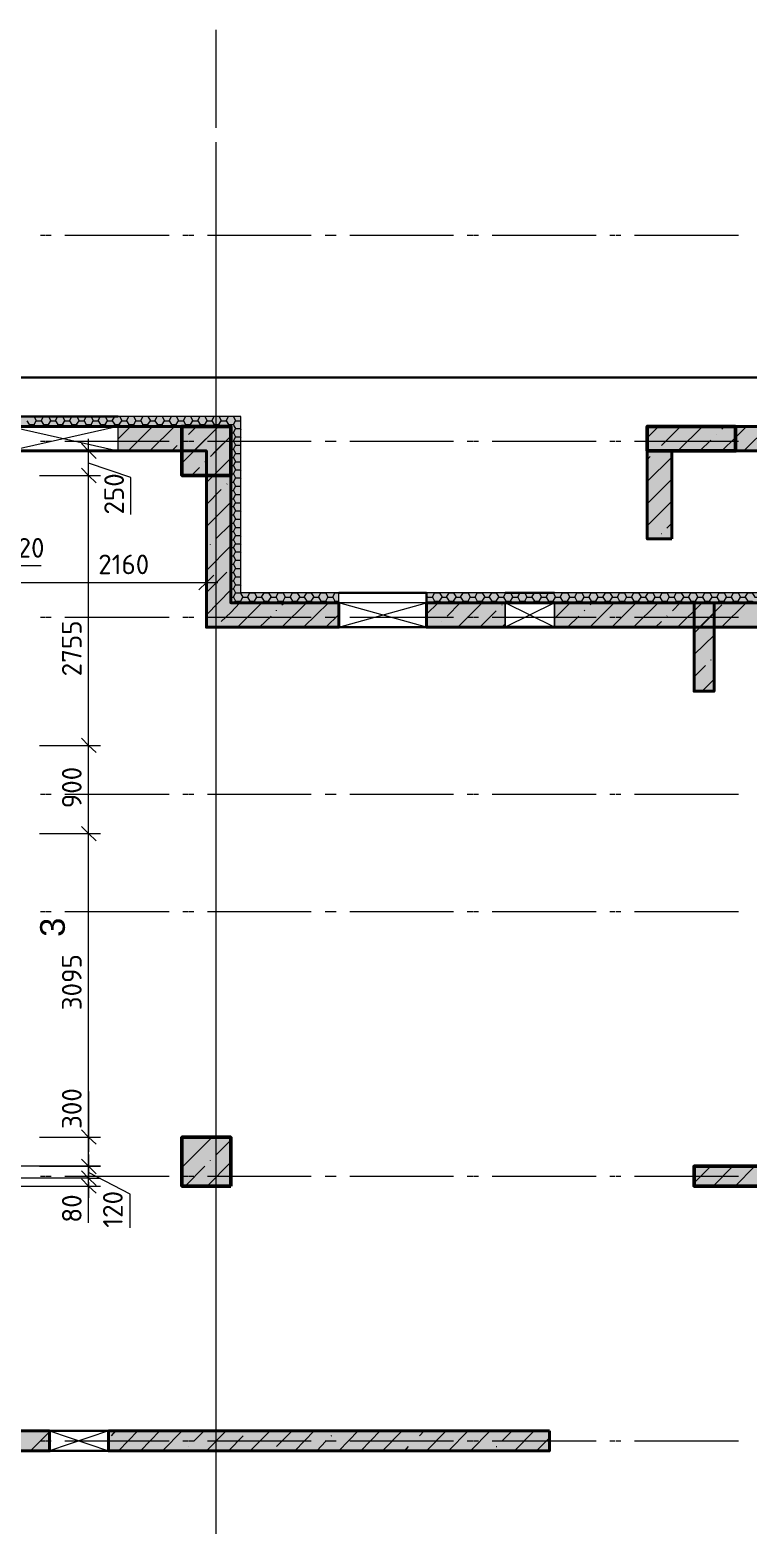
# Model space of a CAD drawing. Header units: millimetres. Extents: x -84737 to 172119, y -43083 to 59399.
# Drawn here: x -69011 to -61683, y 43621 to 58875 of the extents above; entities that cross this region are included whole.
import ezdxf

# ---------------------------------------------------------------- set-up
doc = ezdxf.new("R2010")
doc.units = ezdxf.units.MM
doc.layers.add('PDF _Геометрия', color=7, linetype='Continuous')
doc.layers.add('PDF _Текст', color=7, linetype='Continuous')
doc.layers.add('PDF _Сплошная заливка', color=7, linetype='Continuous', true_color=0xffffff)
doc.styles.add('PDF GOSTCommon', font='arial.ttf')
doc.styles.add('PDF ISOCPEUR', font='isocpeur.ttf')

msp = doc.modelspace()

# ---------------------------------------------------------------- hatches: boundary and pattern name
at = {"layer": 'PDF _Сплошная заливка', "transparency": 33554559}
h = msp.add_hatch(color=256, dxfattribs=at)
h.paths.add_polyline_path([(-69212, 54579), (-69212, 54829), (-76861, 54829), (-76861, 54579)])
h.paths.add_polyline_path([(-68112, 54829), (-68112, 54579), (-66961, 54579), (-66961, 54829)])
h = msp.add_hatch(color=256, dxfattribs=at)
h.paths.add_polyline_path([(-60260, 54579), (-60260, 54829), (-61810, 54829), (-61810, 54579)])
h.paths.add_polyline_path([(-59761, 54829), (-59761, 54579), (-58610, 54579), (-58610, 54829)])
h = msp.add_hatch(color=256, dxfattribs=at)
h.paths.add_polyline_path([(-65860, 53030), (-65860, 53131), (-66859, 53131), (-66859, 53030)])
h.paths.add_polyline_path([(-64963, 53131), (-64963, 53030), (-53162, 53030), (-53162, 53131)])
h = msp.add_hatch(color=256, dxfattribs=at)
h.paths.add_polyline_path([(-65860, 52780), (-65860, 53030), (-66961, 53030), (-66961, 52780)])
h.paths.add_polyline_path([(-59761, 53030), (-59761, 52780), (-53162, 52780), (-53162, 53030)])
h.paths.add_polyline_path([(-60260, 52780), (-60260, 53030), (-63659, 53030), (-63659, 52780)])
h.paths.add_polyline_path([(-64163, 52780), (-64163, 53030), (-64963, 53030), (-64963, 52780)])
h = msp.add_hatch(color=256, dxfattribs=at)
h.paths.add_polyline_path([(-68810, 44378), (-68810, 44581), (-71109, 44581), (-71109, 44378)])
h.paths.add_polyline_path([(-68209, 44581), (-68209, 44378), (-63710, 44378), (-63710, 44581)])

# ---------------------------------------------------------------- linework, layer by layer
at = {"layer": 'PDF _Геометрия', "lineweight": 9}
for points in [[(-67109, 57876), (-67109, 58875)], [(-67109, 57046), (-67109, 57728)], [(-67109, 57622), (-67109, 57673)], [(-67109, 56420), (-67109, 57423)], [(-68903, 56780), (-68853, 56780)], [(-68844, 56780), (-68793, 56780)], [(-68654, 56780), (-67651, 56780)], [(-68590, 56780), (-67591, 56780)], [(-67452, 56780), (-67401, 56780)], [(-67392, 56780), (-67337, 56780)], [(-67198, 56780), (-66199, 56780)], [(-67138, 56780), (-66140, 56780)], [(-67109, 56792), (-67109, 56847)], [(-66000, 56780), (-65945, 56780)], [(-65941, 56780), (-65886, 56780)], [(-65746, 56780), (-64747, 56780)], [(-65687, 56780), (-64688, 56780)], [(-64548, 56780), (-64493, 56780)], [(-64485, 56780), (-64434, 56780)], [(-64294, 56780), (-63295, 56780)], [(-64235, 56780), (-63232, 56780)], [(-63092, 56780), (-63041, 56780)], [(-63033, 56780), (-62982, 56780)], [(-62842, 56780), (-61839, 56780)], [(-62779, 56780), (-61780, 56780)], [(-67109, 55595), (-67109, 56594)], [(-67109, 56170), (-67109, 56221)], [(-67109, 54968), (-67109, 55967)], [(-67109, 55341), (-67109, 55396)], [(-67109, 54143), (-67109, 55142)], [(-68967, 54930), (-68946, 54888), (-68895, 54888), (-68874, 54930)], [(-68823, 54930), (-68798, 54888), (-68751, 54888), (-68730, 54930)], [(-68679, 54930), (-68654, 54888), (-68607, 54888), (-68582, 54930)], [(-68531, 54930), (-68510, 54888), (-68459, 54888), (-68438, 54930)], [(-68387, 54930), (-68366, 54888), (-68315, 54888), (-68294, 54930)], [(-68243, 54930), (-68218, 54888), (-68171, 54888), (-68146, 54930)], [(-68095, 54930), (-68074, 54888), (-68027, 54888), (-68002, 54930)], [(-67951, 54930), (-67930, 54888), (-67879, 54888), (-67858, 54930)], [(-67807, 54930), (-67782, 54888), (-67735, 54888), (-67714, 54930)], [(-67663, 54930), (-67638, 54888), (-67591, 54888), (-67566, 54930)], [(-67515, 54930), (-67494, 54888), (-67443, 54888), (-67422, 54930)], [(-67371, 54930), (-67350, 54888), (-67299, 54888), (-67278, 54930)], [(-67227, 54930), (-67202, 54888), (-67155, 54888), (-67130, 54930)], [(-67079, 54930), (-67058, 54888), (-67007, 54888), (-66986, 54930)], [(-66935, 54930), (-66914, 54888), (-66863, 54888), (-66859, 54884)], [(-69043, 54888), (-69018, 54850), (-68967, 54850), (-68958, 54829)], [(-68967, 54850), (-68946, 54888)], [(-68895, 54888), (-68874, 54850), (-68823, 54850), (-68814, 54829)], [(-68882, 54829), (-68874, 54850)], [(-68823, 54850), (-68798, 54888)], [(-68751, 54888), (-68726, 54850), (-68679, 54850), (-68666, 54829)], [(-68738, 54829), (-68726, 54850)], [(-68679, 54850), (-68654, 54888)], [(-68607, 54888), (-68582, 54850), (-68535, 54850), (-68522, 54829)], [(-68594, 54829), (-68582, 54850)], [(-68535, 54850), (-68510, 54888)], [(-68459, 54888), (-68438, 54850), (-68387, 54850), (-68379, 54829)], [(-68446, 54829), (-68438, 54850)], [(-68387, 54850), (-68366, 54888)], [(-68315, 54888), (-68290, 54850), (-68243, 54850), (-68230, 54829)], [(-68302, 54829), (-68290, 54850)], [(-68243, 54850), (-68218, 54888)], [(-68171, 54888), (-68146, 54850), (-68099, 54850), (-68086, 54829)], [(-68158, 54829), (-68146, 54850)], [(-68112, 54702), (-67985, 54829)], [(-68099, 54850), (-68074, 54888)], [(-68027, 54888), (-68002, 54850), (-67951, 54850), (-67943, 54829)], [(-68010, 54829), (-68002, 54850)], [(-68010, 54579), (-67761, 54829)], [(-67951, 54850), (-67930, 54888)], [(-67879, 54888), (-67858, 54850), (-67807, 54850), (-67799, 54829)], [(-67866, 54829), (-67858, 54850)], [(-67807, 54850), (-67782, 54888)], [(-67786, 54579), (-67536, 54829)], [(-67735, 54888), (-67710, 54850), (-67663, 54850), (-67651, 54829)], [(-67722, 54829), (-67710, 54850)], [(-67663, 54850), (-67638, 54888)], [(-67591, 54888), (-67566, 54850), (-67519, 54850), (-67507, 54829)], [(-67574, 54829), (-67566, 54850)], [(-67519, 54850), (-67494, 54888)], [(-67337, 54579), (-67088, 54829), (-67460, 54456)], [(-67443, 54888), (-67422, 54850), (-67371, 54850), (-67363, 54829)], [(-67430, 54829), (-67422, 54850)], [(-67371, 54850), (-67350, 54888)], [(-67299, 54888), (-67274, 54850), (-67227, 54850), (-67215, 54829)], [(-67287, 54829), (-67274, 54850)], [(-67227, 54850), (-67202, 54888)], [(-67155, 54888), (-67130, 54850), (-67083, 54850), (-67071, 54829)], [(-67143, 54829), (-67130, 54850)], [(-67109, 54714), (-67109, 54769)], [(-67083, 54850), (-67058, 54888)], [(-67007, 54888), (-66986, 54850), (-66935, 54850), (-66927, 54829), (-66914, 54807), (-66863, 54807), (-66859, 54799)], [(-66994, 54829), (-66986, 54850)], [(-66961, 54765), (-66935, 54765), (-66914, 54723), (-66863, 54723), (-66859, 54718)], [(-66935, 54850), (-66914, 54888)], [(-66935, 54765), (-66914, 54807)], [(-66863, 54888), (-66859, 54896)], [(-66863, 54807), (-66859, 54812)], [(-62711, 54714), (-62597, 54829)], [(-62567, 54634), (-62373, 54829)], [(-62398, 54579), (-62148, 54829)], [(-61949, 54579), (-61810, 54718), (-61700, 54829)], [(-61949, 54803), (-61924, 54829)], [(-61725, 54579), (-61475, 54829)], [(-68903, 54680), (-68853, 54680)], [(-68844, 54680), (-68793, 54680)], [(-68654, 54680), (-67651, 54680)], [(-68590, 54680), (-67591, 54680)], [(-68412, 47121), (-68412, 46960), (-68412, 47159), (-68412, 47578), (-68412, 50676), (-68412, 51574), (-68412, 54329), (-68412, 54702)], [(-67562, 54579), (-67507, 54634)], [(-67452, 54680), (-67401, 54680)], [(-67392, 54680), (-67337, 54680)], [(-67198, 54680), (-66199, 54680)], [(-67138, 54680), (-66140, 54680)], [(-66961, 54680), (-66935, 54680), (-66914, 54638), (-66863, 54638), (-66859, 54634)], [(-66935, 54680), (-66914, 54723)], [(-66935, 54596), (-66914, 54638)], [(-66863, 54723), (-66859, 54727)], [(-66863, 54638), (-66859, 54642)], [(-66000, 54680), (-65945, 54680)], [(-65941, 54680), (-65886, 54680)], [(-65746, 54680), (-64747, 54680)], [(-65687, 54680), (-64688, 54680)], [(-64548, 54680), (-64493, 54680)], [(-64485, 54680), (-64434, 54680)], [(-64294, 54680), (-63295, 54680)], [(-64235, 54680), (-63232, 54680)], [(-63092, 54680), (-63041, 54680)], [(-63033, 54680), (-62982, 54680)], [(-62842, 54680), (-61839, 54680)], [(-62779, 54680), (-61780, 54680)], [(-62174, 54579), (-62064, 54689)], [(-62004, 54748), (-62004, 54748)], [(-68912, 54579), (-68412, 54579), (-68290, 54579)], [(-67227, 54465), (-67223, 54469)], [(-67138, 54329), (-66961, 54507), (-67210, 54257)], [(-67109, 53516), (-67109, 54515)], [(-66961, 54596), (-66935, 54596), (-66914, 54553), (-66863, 54553), (-66859, 54549)], [(-66961, 54511), (-66935, 54511), (-66914, 54469), (-66863, 54469), (-66859, 54465)], [(-66935, 54511), (-66914, 54553)], [(-66935, 54431), (-66914, 54469)], [(-66863, 54553), (-66859, 54562)], [(-66863, 54469), (-66859, 54477)], [(-62711, 54490), (-62682, 54524)], [(-62711, 54266), (-62461, 54515)], [(-62622, 54579), (-62622, 54579)], [(-62622, 54579), (-62622, 54579)], [(-68912, 54329), (-68412, 54329), (-68290, 54329)], [(-67981, 53931), (-67981, 54308), (-68412, 54456)], [(-67363, 54329), (-67282, 54410)], [(-66961, 54431), (-66935, 54431), (-66914, 54388), (-66863, 54388), (-66859, 54380)], [(-66961, 54346), (-66935, 54346), (-66914, 54304), (-66863, 54304), (-66859, 54299)], [(-66935, 54346), (-66914, 54388)], [(-66863, 54388), (-66859, 54393)], [(-66863, 54304), (-66859, 54308)], [(-67210, 54033), (-67058, 54185)], [(-67003, 54240), (-66999, 54244)], [(-66961, 54261), (-66935, 54261), (-66914, 54219), (-66863, 54219), (-66859, 54215)], [(-66961, 54177), (-66935, 54177), (-66914, 54134), (-66863, 54134), (-66859, 54130)], [(-66935, 54261), (-66914, 54304)], [(-66935, 54177), (-66914, 54219)], [(-66863, 54219), (-66859, 54223)], [(-62711, 54041), (-62461, 54291)], [(-67210, 53808), (-66961, 54058)], [(-66961, 54092), (-66935, 54092), (-66914, 54050), (-66863, 54050), (-66859, 54046)], [(-66961, 54012), (-66935, 54012), (-66914, 53969), (-66863, 53969), (-66859, 53961)], [(-66935, 54092), (-66914, 54134)], [(-66935, 54012), (-66914, 54050)], [(-66863, 54134), (-66859, 54143)], [(-66863, 54050), (-66859, 54058)], [(-62711, 53817), (-62461, 54067)], [(-67109, 53889), (-67109, 53940)], [(-66961, 53927), (-66935, 53927), (-66914, 53885), (-66863, 53885), (-66859, 53880)], [(-66935, 53927), (-66914, 53969)], [(-66935, 53842), (-66914, 53885)], [(-66863, 53969), (-66859, 53974)], [(-66863, 53885), (-66859, 53889)], [(-69589, 53737), (-69589, 53237), (-69492, 53237), (-69369, 53237), (-67092, 53237)], [(-67210, 53737), (-67210, 53237), (-67210, 53119)], [(-67113, 53682), (-66961, 53834)], [(-66961, 53842), (-66935, 53842), (-66914, 53800), (-66863, 53800), (-66859, 53796)], [(-66961, 53758), (-66935, 53758), (-66914, 53715), (-66863, 53715), (-66859, 53711)], [(-66935, 53758), (-66914, 53800)], [(-66935, 53673), (-66914, 53715)], [(-66863, 53800), (-66859, 53804)], [(-66863, 53715), (-66859, 53724)], [(-62567, 53737), (-62563, 53737)], [(-62512, 53792), (-62461, 53842)], [(-67210, 53360), (-66961, 53610)], [(-67168, 53622), (-67168, 53626)], [(-67109, 52687), (-67109, 53690)], [(-66961, 53673), (-66935, 53673), (-66914, 53631), (-66863, 53631), (-66859, 53626)], [(-66961, 53593), (-66935, 53593), (-66914, 53550), (-66863, 53550), (-66859, 53542)], [(-66935, 53593), (-66914, 53631)], [(-66935, 53508), (-66914, 53550)], [(-66863, 53631), (-66859, 53639)], [(-66863, 53550), (-66859, 53555)], [(-62622, 53682), (-62622, 53682)], [(-68895, 53406), (-69238, 53406), (-69432, 53237)], [(-66961, 53508), (-66935, 53508), (-66914, 53466), (-66863, 53466), (-66859, 53461)], [(-66961, 53423), (-66935, 53423), (-66914, 53381), (-66863, 53381), (-66859, 53377)], [(-66935, 53423), (-66914, 53466)], [(-66863, 53466), (-66859, 53470)], [(-67210, 53136), (-67003, 53343)], [(-67109, 53262), (-67109, 53318)], [(-66961, 53339), (-66935, 53339), (-66914, 53296), (-66863, 53296), (-66859, 53292)], [(-66961, 53254), (-66935, 53254), (-66914, 53212), (-66863, 53212), (-66859, 53207)], [(-66935, 53339), (-66914, 53381)], [(-66935, 53254), (-66914, 53296)], [(-66863, 53381), (-66859, 53385)], [(-66863, 53296), (-66859, 53305)], [(-67210, 52907), (-66961, 53161)], [(-66961, 53174), (-66935, 53174), (-66914, 53131), (-66863, 53131), (-66859, 53123), (-66838, 53089)], [(-66961, 53089), (-66935, 53089), (-66914, 53047), (-66863, 53047), (-66859, 53042), (-66855, 53030)], [(-66935, 53174), (-66914, 53212)], [(-66935, 53089), (-66914, 53131)], [(-66863, 53212), (-66859, 53220)], [(-66863, 53131), (-66859, 53136)], [(-66863, 53047), (-66859, 53051), (-66838, 53089), (-66791, 53089), (-66766, 53131), (-66719, 53131), (-66694, 53089), (-66647, 53089), (-66622, 53131), (-66575, 53131), (-66550, 53089), (-66499, 53089), (-66478, 53131), (-66427, 53131), (-66406, 53089), (-66355, 53089), (-66330, 53131), (-66283, 53131), (-66258, 53089), (-66211, 53089), (-66186, 53131), (-66140, 53131), (-66114, 53089), (-66068, 53089), (-66042, 53131), (-65991, 53131), (-65970, 53089), (-65919, 53089), (-65898, 53131), (-65860, 53131)], [(-66791, 53089), (-66766, 53047), (-66719, 53047), (-66711, 53030)], [(-66719, 53047), (-66694, 53089)], [(-66647, 53089), (-66622, 53047), (-66575, 53047), (-66563, 53030)], [(-66575, 53047), (-66550, 53089)], [(-66499, 53089), (-66478, 53047), (-66427, 53047), (-66419, 53030)], [(-66427, 53047), (-66406, 53089)], [(-66355, 53089), (-66330, 53047), (-66283, 53047), (-66275, 53030)], [(-66283, 53047), (-66258, 53089)], [(-66211, 53089), (-66186, 53047), (-66140, 53047), (-66127, 53030)], [(-66140, 53047), (-66114, 53089)], [(-66068, 53089), (-66042, 53047), (-65991, 53047), (-65983, 53030)], [(-65991, 53047), (-65970, 53089)], [(-65919, 53089), (-65898, 53047), (-65860, 53047)], [(-64963, 53102), (-64954, 53089), (-64904, 53089), (-64882, 53131), (-64832, 53131), (-64806, 53089), (-64760, 53089), (-64734, 53131), (-64688, 53131), (-64662, 53089), (-64616, 53089), (-64590, 53131), (-64540, 53131), (-64518, 53089), (-64468, 53089), (-64446, 53131), (-64396, 53131), (-64370, 53089), (-64324, 53089), (-64298, 53131), (-64252, 53131), (-64226, 53089), (-64180, 53089), (-64154, 53131), (-64108, 53131), (-64082, 53089), (-64032, 53089), (-64011, 53131), (-63960, 53131), (-63939, 53089), (-63888, 53089), (-63862, 53131), (-63816, 53131), (-63790, 53089), (-63744, 53089), (-63718, 53131), (-63672, 53131), (-63647, 53089), (-63600, 53089), (-63575, 53131), (-63524, 53131), (-63503, 53089), (-63452, 53089), (-63431, 53131), (-63380, 53131), (-63354, 53089), (-63308, 53089), (-63283, 53131), (-63236, 53131), (-63211, 53089), (-63164, 53089), (-63139, 53131), (-63092, 53131), (-63067, 53089), (-63016, 53089), (-62995, 53131), (-62944, 53131), (-62923, 53089), (-62872, 53089), (-62847, 53131), (-62800, 53131), (-62775, 53089), (-62728, 53089), (-62703, 53131), (-62656, 53131), (-62631, 53089), (-62584, 53089), (-62559, 53131), (-62508, 53131), (-62487, 53089), (-62436, 53089), (-62415, 53131), (-62364, 53131), (-62339, 53089), (-62292, 53089), (-62267, 53131), (-62220, 53131), (-62195, 53089), (-62148, 53089), (-62123, 53131), (-62076, 53131)], [(-64963, 53076), (-64954, 53089)], [(-64904, 53089), (-64882, 53047), (-64832, 53047), (-64823, 53030)], [(-64832, 53047), (-64806, 53089)], [(-64760, 53089), (-64734, 53047), (-64688, 53047), (-64679, 53030)], [(-64688, 53047), (-64662, 53089)], [(-64616, 53089), (-64590, 53047), (-64540, 53047), (-64531, 53030)], [(-64540, 53047), (-64518, 53089)], [(-64468, 53089), (-64446, 53047), (-64396, 53047), (-64387, 53030)], [(-64396, 53047), (-64370, 53089)], [(-64324, 53089), (-64298, 53047), (-64252, 53047), (-64243, 53030)], [(-64252, 53047), (-64226, 53089)], [(-64180, 53089), (-64154, 53047), (-64108, 53047), (-64095, 53030)], [(-63744, 53089), (-63718, 53047), (-63672, 53047), (-63659, 53030), (-64163, 52780), (-64163, 53030)], [(-64108, 53047), (-64082, 53089)], [(-64032, 53089), (-64011, 53047), (-63960, 53047), (-63951, 53030)], [(-63960, 53047), (-63939, 53089)], [(-63888, 53089), (-63862, 53047), (-63816, 53047), (-63807, 53030)], [(-63816, 53047), (-63790, 53089)], [(-63672, 53047), (-63647, 53089)], [(-63600, 53089), (-63575, 53047), (-63524, 53047), (-63515, 53030)], [(-63524, 53047), (-63503, 53089)], [(-63452, 53089), (-63431, 53047), (-63380, 53047), (-63371, 53030)], [(-63380, 53047), (-63354, 53089)], [(-63308, 53089), (-63283, 53047), (-63236, 53047), (-63228, 53030)], [(-63236, 53047), (-63211, 53089)], [(-63164, 53089), (-63139, 53047), (-63092, 53047), (-63079, 53030)], [(-63092, 53047), (-63067, 53089)], [(-63016, 53089), (-62995, 53047), (-62944, 53047), (-62935, 53030)], [(-62944, 53047), (-62923, 53089)], [(-62872, 53089), (-62847, 53047), (-62800, 53047), (-62792, 53030)], [(-62800, 53047), (-62775, 53089)], [(-62728, 53089), (-62703, 53047), (-62656, 53047), (-62643, 53030)], [(-62656, 53047), (-62631, 53089)], [(-62584, 53089), (-62559, 53047), (-62508, 53047), (-62500, 53030)], [(-62508, 53047), (-62487, 53089)], [(-62436, 53089), (-62415, 53047), (-62364, 53047), (-62356, 53030)], [(-62364, 53047), (-62339, 53089)], [(-62292, 53089), (-62267, 53047), (-62220, 53047), (-62212, 53030)], [(-62220, 53047), (-62195, 53089)], [(-62148, 53089), (-62123, 53047), (-62076, 53047), (-62064, 53030)], [(-62076, 53047), (-62051, 53089)], [(-62072, 53131), (-62051, 53089), (-62000, 53089), (-61979, 53131), (-61928, 53131), (-61903, 53089), (-61856, 53089), (-61831, 53131), (-61784, 53131), (-61759, 53089), (-61712, 53089), (-61687, 53131), (-61640, 53131), (-61615, 53089), (-61564, 53089), (-61543, 53131), (-61492, 53131), (-61471, 53089), (-61420, 53089), (-61399, 53131)], [(-62000, 53089), (-61979, 53047), (-61928, 53047), (-61920, 53030)], [(-61928, 53047), (-61903, 53089)], [(-61856, 53089), (-61831, 53047), (-61784, 53047), (-61776, 53030)], [(-61784, 53047), (-61759, 53089)], [(-61712, 53089), (-61687, 53047), (-61640, 53047), (-61628, 53030)], [(-67109, 52065), (-67109, 53064)], [(-67058, 52839), (-66961, 52932), (-66868, 53030)], [(-66923, 53030), (-66914, 53047)], [(-66893, 52780), (-66643, 53030)], [(-66779, 53030), (-66766, 53047)], [(-66630, 53030), (-66622, 53047)], [(-66495, 52949), (-66495, 52954)], [(-66487, 53030), (-66478, 53047)], [(-66440, 52780), (-66190, 53030)], [(-66440, 53009), (-66415, 53030)], [(-66343, 53030), (-66330, 53047)], [(-66216, 52784), (-65966, 53030)], [(-66195, 53030), (-66186, 53047)], [(-66051, 53030), (-66042, 53047)], [(-65907, 53030), (-65898, 53047)], [(-64963, 52915), (-64844, 53030)], [(-64891, 53030), (-64882, 53047)], [(-64755, 52894), (-64620, 53030)], [(-64743, 53030), (-64734, 53047)], [(-64645, 52780), (-64396, 53030)], [(-64599, 53030), (-64590, 53047)], [(-64455, 53030), (-64446, 53047)], [(-64421, 52780), (-64252, 52949)], [(-64311, 53030), (-64298, 53047)], [(-64197, 53009), (-64193, 53009)], [(-63659, 53030), (-63659, 52780), (-64163, 53030), (-64154, 53047)], [(-64019, 53030), (-64011, 53047)], [(-63875, 53030), (-63862, 53047)], [(-63727, 53030), (-63718, 53047)], [(-63659, 52869), (-63498, 53030)], [(-63583, 53030), (-63575, 53047)], [(-63439, 53030), (-63431, 53047)], [(-63354, 52949), (-63350, 52954)], [(-63299, 52780), (-63050, 53030)], [(-63295, 53030), (-63283, 53047)], [(-63295, 53009), (-63274, 53030)], [(-63147, 53030), (-63139, 53047)], [(-63071, 52784), (-62825, 53030)], [(-63003, 53030), (-62995, 53047)], [(-62859, 53030), (-62847, 53047)], [(-62851, 52780), (-62601, 53030)], [(-62711, 53030), (-62703, 53047)], [(-62567, 53030), (-62559, 53047)], [(-62453, 52949), (-62377, 53030)], [(-62423, 53030), (-62415, 53047)], [(-62402, 52780), (-62152, 53030), (-62233, 52949)], [(-62275, 53030), (-62267, 53047)], [(-62178, 52780), (-61949, 53009)], [(-62131, 53030), (-62123, 53047)], [(-61987, 53030), (-61979, 53047)], [(-61954, 52780), (-61704, 53030)], [(-61843, 53030), (-61831, 53047)], [(-61695, 53030), (-61687, 53047)], [(-68903, 52882), (-68853, 52882)], [(-68844, 52882), (-68793, 52882)], [(-68654, 52882), (-67651, 52882)], [(-68590, 52882), (-67591, 52882)], [(-67452, 52882), (-67401, 52882)], [(-67392, 52882), (-67337, 52882)], [(-67198, 52882), (-66199, 52882)], [(-67138, 52882), (-66140, 52882)], [(-67113, 52784), (-67109, 52784)], [(-66669, 52780), (-66550, 52894)], [(-66000, 52882), (-65945, 52882)], [(-65991, 52780), (-65860, 52911)], [(-65941, 52882), (-65886, 52882)], [(-65746, 52882), (-64747, 52882)], [(-65687, 52882), (-64688, 52882)], [(-64870, 52780), (-64870, 52784)], [(-64810, 52839), (-64810, 52839)], [(-64548, 52882), (-64493, 52882)], [(-64485, 52882), (-64434, 52882)], [(-64294, 52882), (-63295, 52882)], [(-64235, 52882), (-63232, 52882)], [(-64197, 52780), (-64163, 52814)], [(-63524, 52780), (-63410, 52894)], [(-63092, 52882), (-63041, 52882)], [(-63033, 52882), (-62982, 52882)], [(-62842, 52882), (-61839, 52882)], [(-62779, 52882), (-61780, 52882)], [(-62626, 52780), (-62567, 52839)], [(-62512, 52894), (-62508, 52898)], [(-62229, 52725), (-62030, 52924)], [(-61729, 52780), (-61725, 52784)], [(-62233, 52501), (-62030, 52700)], [(-67109, 52437), (-67109, 52488)], [(-62233, 52276), (-62119, 52391)], [(-62064, 52446), (-62059, 52450)], [(-67109, 51235), (-67109, 52234)], [(-62152, 52128), (-62030, 52251)], [(-67109, 51811), (-67109, 51862)], [(-68912, 51574), (-68412, 51574), (-68290, 51574)], [(-67109, 50609), (-67109, 51612)], [(-68903, 51078), (-68853, 51078)], [(-68844, 51078), (-68793, 51078)], [(-68654, 51078), (-67651, 51078)], [(-68590, 51078), (-67591, 51078)], [(-67452, 51078), (-67401, 51078)], [(-67392, 51078), (-67337, 51078)], [(-67198, 51078), (-66199, 51078)], [(-67138, 51078), (-66140, 51078)], [(-67109, 50981), (-67109, 51036)], [(-66000, 51078), (-65945, 51078)], [(-65941, 51078), (-65886, 51078)], [(-65746, 51078), (-64747, 51078)], [(-65687, 51078), (-64688, 51078)], [(-64548, 51078), (-64493, 51078)], [(-64485, 51078), (-64434, 51078)], [(-64294, 51078), (-63295, 51078)], [(-64235, 51078), (-63232, 51078)], [(-63092, 51078), (-63041, 51078)], [(-63033, 51078), (-62982, 51078)], [(-62842, 51078), (-61839, 51078)], [(-62779, 51078), (-61780, 51078)], [(-68912, 50676), (-68412, 50676), (-68290, 50676)], [(-67109, 49783), (-67109, 50782)], [(-67109, 50359), (-67109, 50410)], [(-67109, 49157), (-67109, 50156)], [(-68903, 49881), (-68853, 49881)], [(-68844, 49881), (-68793, 49881)], [(-68654, 49881), (-67651, 49881)], [(-68590, 49881), (-67591, 49881)], [(-67452, 49881), (-67401, 49881)], [(-67392, 49881), (-67337, 49881)], [(-67198, 49881), (-66199, 49881)], [(-67138, 49881), (-66140, 49881)], [(-66000, 49881), (-65945, 49881)], [(-65941, 49881), (-65886, 49881)], [(-65746, 49881), (-64747, 49881)], [(-65687, 49881), (-64688, 49881)], [(-64548, 49881), (-64493, 49881)], [(-64485, 49881), (-64434, 49881)], [(-64294, 49881), (-63295, 49881)], [(-64235, 49881), (-63232, 49881)], [(-63092, 49881), (-63041, 49881)], [(-63033, 49881), (-62982, 49881)], [(-62842, 49881), (-61839, 49881)], [(-62779, 49881), (-61780, 49881)], [(-67109, 49529), (-67109, 49584)], [(-67109, 48332), (-67109, 49330)], [(-67109, 48903), (-67109, 48958)], [(-67109, 47705), (-67109, 48704)], [(-67109, 48078), (-67109, 48128)], [(-68412, 48044), (-68412, 47663), (-68412, 47430)], [(-67109, 46876), (-67109, 47879)], [(-68912, 47578), (-68412, 47578), (-68290, 47578)], [(-67460, 47269), (-67151, 47578)], [(-67460, 47498), (-67452, 47506)], [(-67392, 47561), (-67392, 47565)], [(-67113, 47396), (-66961, 47549)], [(-67109, 47451), (-67109, 47506)], [(-68412, 47400), (-68412, 47159), (-68290, 47159)], [(-67202, 47079), (-66961, 47324)], [(-67168, 47337), (-67168, 47341)], [(-68912, 47282), (-68412, 47282), (-68290, 47282), (-68412, 47282), (-69898, 47282)], [(-68412, 47159), (-69868, 47159)], [(-68903, 47180), (-68853, 47180)], [(-68844, 47180), (-68793, 47180)], [(-68654, 47180), (-67651, 47180)], [(-68590, 47180), (-67591, 47180)], [(-67989, 46655), (-67989, 46998), (-68412, 47218)], [(-67452, 47180), (-67401, 47180)], [(-67426, 47079), (-67227, 47282)], [(-67392, 47180), (-67337, 47180)], [(-67198, 47180), (-66199, 47180)], [(-67138, 47180), (-66140, 47180)], [(-67109, 46253), (-67109, 47252)], [(-66000, 47180), (-65945, 47180)], [(-65941, 47180), (-65886, 47180)], [(-65746, 47180), (-64747, 47180)], [(-65687, 47180), (-64688, 47180)], [(-64548, 47180), (-64493, 47180)], [(-64485, 47180), (-64434, 47180)], [(-64294, 47180), (-63295, 47180)], [(-64235, 47180), (-63232, 47180)], [(-63092, 47180), (-63041, 47180)], [(-63033, 47180), (-62982, 47180)], [(-62842, 47180), (-61839, 47180)], [(-62779, 47180), (-61780, 47180)], [(-62233, 47113), (-62064, 47282)], [(-62038, 47079), (-61839, 47282)], [(-61814, 47079), (-61615, 47282)], [(-69454, 47079), (-68412, 47079), (-68290, 47079)], [(-68412, 46706), (-68412, 46960)], [(-67109, 46626), (-67109, 46677)], [(-67109, 45424), (-67109, 46423)], [(-67109, 45999), (-67109, 46050)], [(-67109, 44797), (-67109, 45800)], [(-67109, 45170), (-67109, 45225)], [(-67109, 43972), (-67109, 44971)], [(-69005, 44378), (-68810, 44573)], [(-68180, 44531), (-68133, 44581)], [(-68108, 44378), (-67909, 44581)], [(-67883, 44378), (-67684, 44581)], [(-67659, 44378), (-67456, 44581)], [(-67337, 44476), (-67232, 44581)], [(-67210, 44378), (-67007, 44581)], [(-67109, 44548), (-67109, 44598)], [(-66762, 44378), (-66559, 44581)], [(-66495, 44421), (-66334, 44581)], [(-66309, 44378), (-66110, 44581)], [(-65860, 44378), (-65661, 44581)], [(-65636, 44378), (-65437, 44581)], [(-65412, 44378), (-65213, 44581)], [(-65035, 44531), (-64988, 44581)], [(-64963, 44378), (-64764, 44581)], [(-64739, 44378), (-64540, 44581)], [(-64514, 44378), (-64315, 44581)], [(-64197, 44476), (-64091, 44581)], [(-64066, 44378), (-63867, 44581)], [(-68903, 44480), (-68853, 44480)], [(-68844, 44480), (-68793, 44480)], [(-68654, 44480), (-67651, 44480)], [(-68590, 44480), (-67591, 44480)], [(-67452, 44480), (-67401, 44480)], [(-67392, 44480), (-67337, 44480)], [(-67392, 44421), (-67392, 44421)], [(-67198, 44480), (-66199, 44480)], [(-67138, 44480), (-66140, 44480)], [(-66986, 44378), (-66834, 44531)], [(-66084, 44378), (-65991, 44476)], [(-66000, 44480), (-65945, 44480)], [(-65941, 44480), (-65886, 44480)], [(-65936, 44531), (-65932, 44535)], [(-65746, 44480), (-64747, 44480)], [(-65687, 44480), (-64688, 44480)], [(-65187, 44378), (-65149, 44421)], [(-65094, 44476), (-65090, 44480)], [(-64548, 44480), (-64493, 44480)], [(-64485, 44480), (-64434, 44480)], [(-64294, 44480), (-63295, 44480)], [(-64252, 44421), (-64248, 44421)], [(-64235, 44480), (-63232, 44480)], [(-63841, 44378), (-63710, 44510)], [(-63092, 44480), (-63041, 44480)], [(-63033, 44480), (-62982, 44480)], [(-62842, 44480), (-61839, 44480)], [(-62779, 44480), (-61780, 44480)], [(-67109, 43346), (-67109, 44344)], [(-67109, 43718), (-67109, 43773)]]:
    msp.add_lwpolyline(points, dxfattribs=at)
at = {"layer": 'PDF _Геометрия', "lineweight": 30}
for points in [[(-77360, 55328), (-77360, 33331), (-40664, 33331), (-40664, 41132), (-26866, 41132), (-26866, 57427), (-47364, 57427), (-47364, 55328)], [(-66961, 47578), (-66961, 47079), (-67460, 47079), (-67460, 47578)], [(-63710, 44581), (-63710, 44378), (-71109, 44378), (-71109, 44581)]]:
    msp.add_lwpolyline(points, close=True, dxfattribs=at)
at = {"layer": 'PDF _Геометрия', "lineweight": 18}
for points in [[(-65860, 53030), (-65860, 53131), (-66859, 53131), (-66859, 54829), (-66859, 54930), (-76861, 54930), (-76962, 54930), (-76962, 33831), (-76962, 33729), (-41062, 33729), (-41062, 33831), (-41062, 41530), (-27365, 41530), (-27263, 41530), (-27263, 56928), (-27263, 57029), (-43064, 57029), (-43064, 56928)], [(-43914, 56928), (-43914, 57029), (-46864, 57029), (-46962, 57029), (-46962, 54930), (-53162, 54930), (-53260, 54930), (-53260, 53131), (-64963, 53131), (-64963, 53030)], [(-66961, 54829), (-66961, 53030), (-66859, 53030)]]:
    msp.add_lwpolyline(points, dxfattribs=at)
at = {"layer": 'PDF _Геометрия', "lineweight": 40}
for points in [[(-66961, 54829), (-76861, 54829), (-76861, 54579), (-76861, 33831), (-76611, 33831), (-41163, 33831), (-41163, 34080), (-41163, 41631), (-27615, 41631), (-27365, 41631), (-27365, 56928), (-27615, 56928), (-43064, 56928)], [(-66859, 53030), (-66961, 53030), (-66961, 54579), (-66961, 54829), (-76861, 54829)], [(-73009, 52882), (-73009, 54579), (-72912, 54579), (-69970, 54579), (-67210, 54579), (-67210, 52780), (-66961, 52780), (-65860, 52780), (-65860, 53030), (-66859, 53030), (-65860, 53030)], [(-53162, 53030), (-64963, 53030), (-64963, 52780), (-59033, 52780)], [(-64963, 53030), (-53162, 53030)]]:
    msp.add_lwpolyline(points, dxfattribs=at)
at = {"layer": 'PDF _Геометрия', "lineweight": 30}
for points in [[(-69212, 54930), (-68112, 54930)], [(-67460, 54579), (-68112, 54579), (-69212, 54579), (-69369, 54579), (-69369, 47079), (-69873, 47079), (-69873, 47159), (-73009, 47159), (-73009, 47100)], [(-59812, 49779), (-59812, 49978), (-59033, 49978), (-59033, 52780), (-59761, 52780), (-60260, 52780), (-62030, 52780), (-62030, 52128), (-62233, 52128), (-62233, 52780), (-67210, 52780), (-67210, 54329)], [(-64963, 53030), (-64963, 53131), (-65860, 53131)], [(-64163, 53131), (-63659, 53131)], [(-64963, 52780), (-65860, 52780)], [(-63659, 52780), (-64163, 52780)], [(-61336, 47079), (-62237, 47079), (-62237, 47282), (-61336, 47282)], [(-68810, 44581), (-68209, 44581)], [(-68209, 44378), (-68810, 44378)]]:
    msp.add_lwpolyline(points, dxfattribs=at)
at = {"layer": 'PDF _Геометрия', "lineweight": 9}
for points in [[(-69212, 54579), (-69212, 54829), (-68112, 54579), (-68112, 54829)], [(-68112, 54829), (-69212, 54829), (-69212, 54579), (-68112, 54579)], [(-67312, 54829), (-67392, 54748)], [(-67447, 54693), (-67452, 54689)], [(-67113, 54579), (-66961, 54731), (-67168, 54524)], [(-64963, 53030), (-64963, 52780), (-65860, 53030), (-65860, 52780)], [(-65860, 52780), (-64963, 52780), (-64963, 53030), (-65860, 53030)], [(-64163, 52780), (-63659, 52780), (-63659, 53030), (-64163, 53030)], [(-68810, 44378), (-68810, 44581), (-68209, 44378), (-68209, 44581)], [(-68209, 44581), (-68810, 44581), (-68810, 44378), (-68209, 44378)]]:
    msp.add_lwpolyline(points, close=True, dxfattribs=at)
at = {"layer": 'PDF _Геометрия', "lineweight": 50}
for points in [[(-66961, 54329), (-66961, 54829), (-67460, 54829), (-67460, 54329)], [(-61810, 54829), (-62711, 54829), (-62711, 54579), (-61810, 54579)], [(-66961, 47079), (-66961, 47578), (-67460, 47578), (-67460, 47079)], [(-61331, 47282), (-62233, 47282), (-62233, 47079), (-61331, 47079)]]:
    msp.add_lwpolyline(points, close=True, dxfattribs=at)
at = {"layer": 'PDF _Геометрия', "lineweight": 40}
for points in [[(-61810, 54579), (-58610, 54579), (-58610, 54829), (-61810, 54829)], [(-62461, 53682), (-62461, 54579), (-62711, 54579), (-62711, 53682)], [(-62233, 53030), (-62233, 52128), (-62030, 52128), (-62030, 53030)], [(-68810, 44581), (-71109, 44581), (-71109, 44378), (-68810, 44378)], [(-63710, 44581), (-68209, 44581), (-68209, 44378), (-63710, 44378)]]:
    msp.add_lwpolyline(points, close=True, dxfattribs=at)
at = {"layer": 'PDF _Геометрия', "lineweight": 20}
for points in [[(-68484, 54655), (-68412, 54579), (-68336, 54503)], [(-68484, 54405), (-68412, 54329), (-68336, 54253)], [(-67134, 53313), (-67210, 53237), (-67287, 53161)], [(-68484, 51650), (-68412, 51574), (-68336, 51502)], [(-68484, 50748), (-68412, 50676), (-68336, 50600)], [(-68484, 47654), (-68412, 47578), (-68336, 47506)], [(-68336, 47087), (-68412, 47159), (-68484, 47235)], [(-68336, 47007), (-68412, 47079), (-68484, 47155)]]:
    msp.add_lwpolyline(points, dxfattribs=at)
msp.add_lwpolyline([(-68336, 47206), (-68412, 47282), (-68484, 47354), (-68412, 47282)], close=True, dxfattribs=at)
at = {"layer": 'PDF _Сплошная заливка', "lineweight": 5, "transparency": 33554559}
for points in [[(-76861, 54930), (-76861, 54829), (-66859, 54930), (-66859, 54829)], [(-67460, 54829), (-67460, 54329), (-66961, 54829), (-66961, 54329)], [(-66961, 54829), (-66961, 53030), (-66859, 54829), (-66859, 53030)], [(-62711, 54829), (-62711, 54579), (-61810, 54829), (-61810, 54579)], [(-67210, 54579), (-67210, 52780), (-66961, 54579), (-66961, 52780)], [(-62711, 54579), (-62711, 53682), (-62461, 54579), (-62461, 53682)], [(-62233, 53030), (-62233, 52128), (-62030, 53030), (-62030, 52128)], [(-67460, 47578), (-67460, 47079), (-66961, 47578), (-66961, 47079)], [(-62233, 47282), (-62233, 47079), (-61331, 47282), (-61331, 47079)]]:
    msp.add_solid(points, dxfattribs=at)

# ---------------------------------------------------------------- texts
at = {"layer": 'PDF _Текст', "attachment_point": 4, "rotation": 90}
for s, insert, char_height, style in [('250', (-68152, 53931), 200.5, 'PDF ISOCPEUR'), ('2755', (-68584, 52280), 200.5, 'PDF ISOCPEUR'), ('900', (-68584, 50934), 200.5, 'PDF ISOCPEUR'), ('3', (-68779, 49622), 252, 'PDF GOSTCommon'), ('3095', (-68584, 48873), 200.5, 'PDF ISOCPEUR'), ('300', (-68584, 47662), 200.5, 'PDF ISOCPEUR'), ('120', (-68165, 46655), 200.5, 'PDF ISOCPEUR'), ('80', (-68584, 46706), 200.5, 'PDF ISOCPEUR')]:
    msp.add_mtext(s, dxfattribs=dict(at, insert=insert, char_height=char_height, style=style))
at = {"layer": 'PDF _Текст', "char_height": 200.5, "attachment_point": 4, "style": 'PDF ISOCPEUR'}
for s, insert in [('120', (-69237, 53591)), ('2160', (-68314, 53422))]:
    msp.add_mtext(s, dxfattribs=dict(at, insert=insert))

doc.saveas('drawing.dxf')
